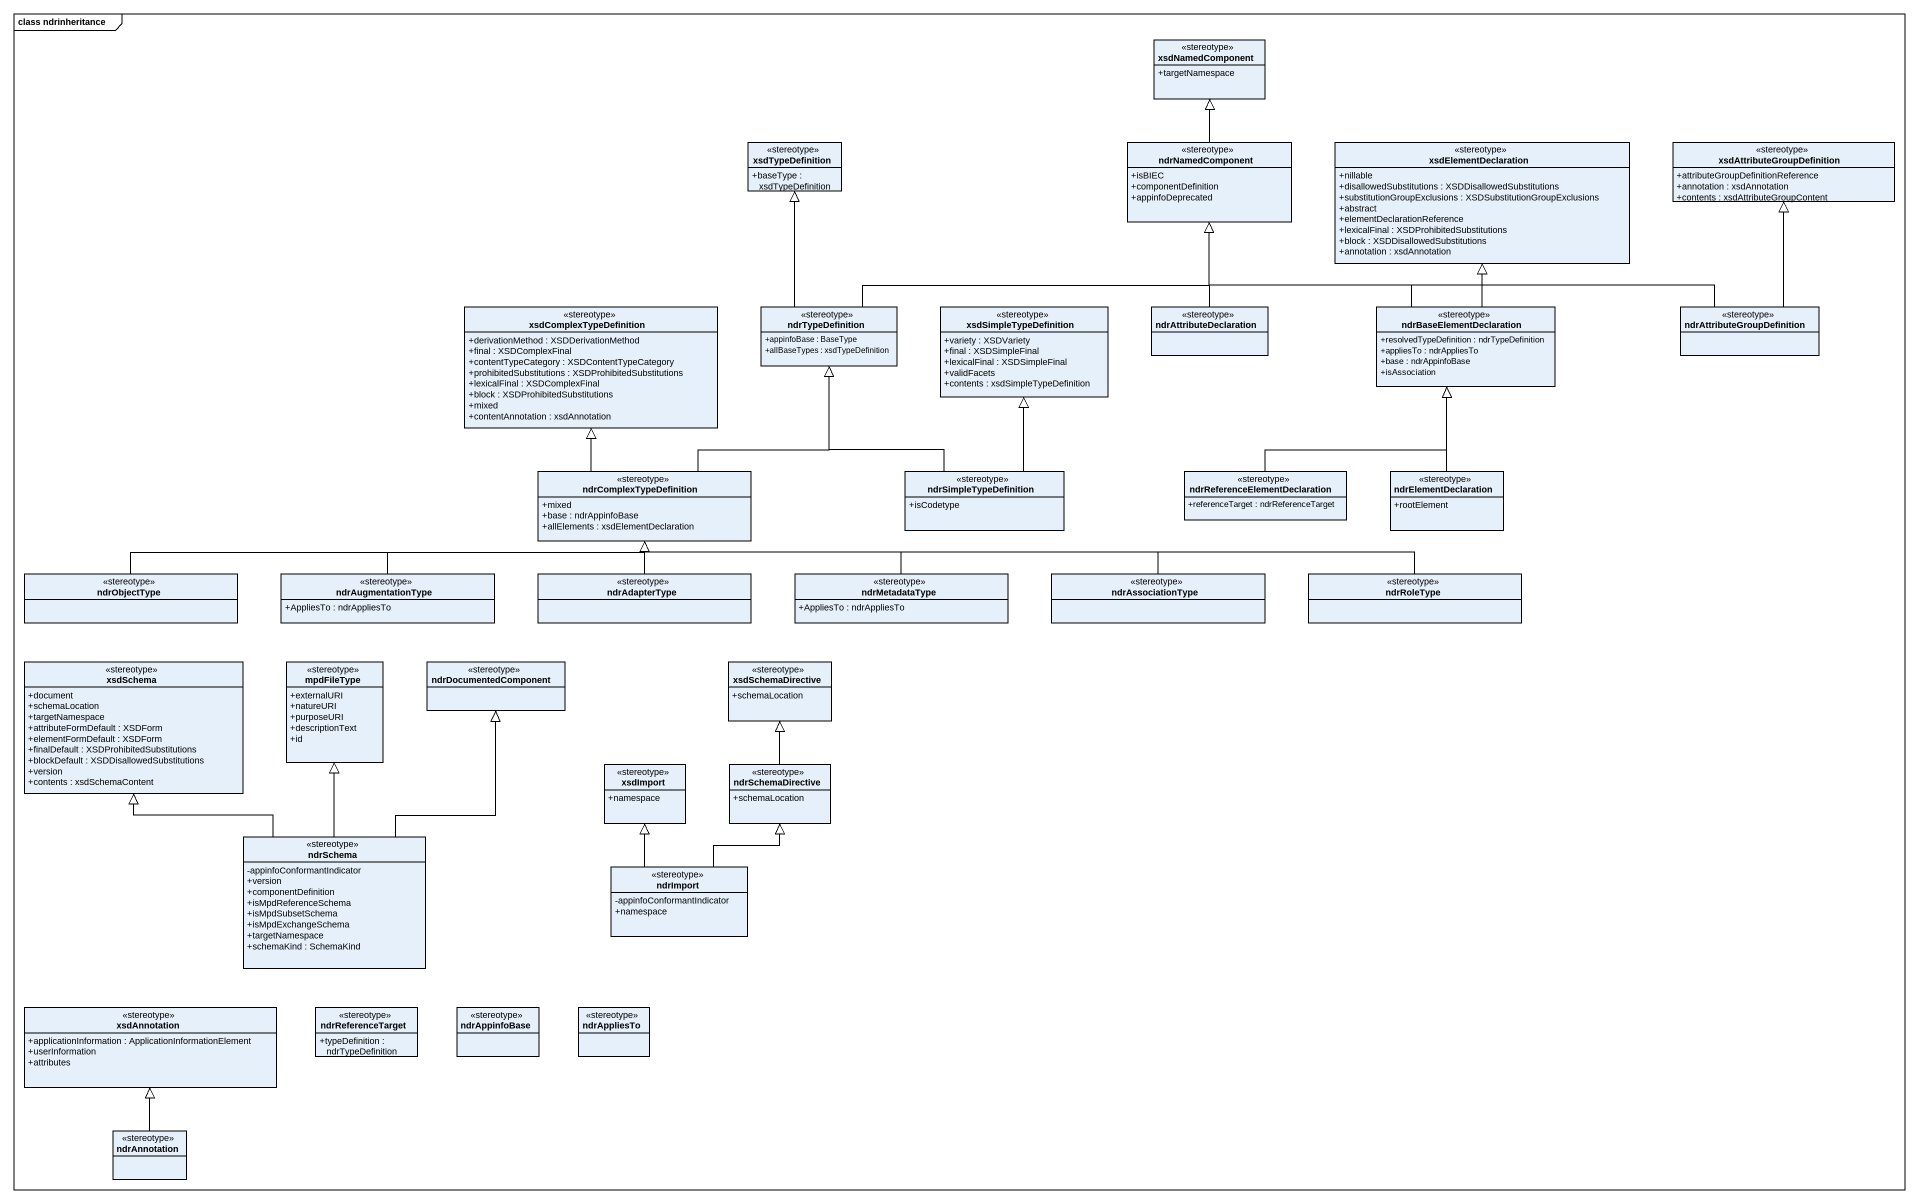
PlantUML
@startuml
mainframe class ndrinheritance
hide circle
hide empty members
skinparam classAttributeIconSize 0
class xsdNamedComponent <<stereotype>> {
  +targetNamespace
}
class xsdTypeDefinition <<stereotype>> {
  +baseType : xsdTypeDefinition
}
class ndrNamedComponent <<stereotype>> {
  +isBIEC
  +componentDefinition
  +appinfoDeprecated
}
class xsdElementDeclaration <<stereotype>> {
  +nillable
  +disallowedSubstitutions : XSDDisallowedSubstitutions
  +substitutionGroupExclusions : XSDSubstitutionGroupExclusions
  +abstract
  +elementDeclarationReference
  +lexicalFinal : XSDProhibitedSubstitutions
  +block : XSDDisallowedSubstitutions
  +annotation : xsdAnnotation
}
class xsdAttributeGroupDefinition <<stereotype>> {
  +attributeGroupDefinitionReference
  +annotation : xsdAnnotation
  +contents : xsdAttributeGroupContent
}
class xsdComplexTypeDefinition <<stereotype>> {
  +derivationMethod : XSDDerivationMethod
  +final : XSDComplexFinal
  +contentTypeCategory : XSDContentTypeCategory
  +prohibitedSubstitutions : XSDProhibitedSubstitutions
  +lexicalFinal : XSDComplexFinal
  +block : XSDProhibitedSubstitutions
  +mixed
  +contentAnnotation : xsdAnnotation
}
class ndrTypeDefinition <<stereotype>> {
  +appinfoBase : BaseType
  +allBaseTypes : xsdTypeDefinition
}
class xsdSimpleTypeDefinition <<stereotype>> {
  +variety : XSDVariety
  +final : XSDSimpleFinal
  +lexicalFinal : XSDSimpleFinal
  +validFacets
  +contents : xsdSimpleTypeDefinition
}
class ndrAttributeDeclaration <<stereotype>>
class ndrBaseElementDeclaration <<stereotype>> {
  +resolvedTypeDefinition : ndrTypeDefinition
  +appliesTo : ndrAppliesTo
  +base : ndrAppinfoBase
  +isAssociation
}
class ndrAttributeGroupDefinition <<stereotype>>
class ndrComplexTypeDefinition <<stereotype>> {
  +mixed
  +base : ndrAppinfoBase
  +allElements : xsdElementDeclaration
}
class ndrSimpleTypeDefinition <<stereotype>> {
  +isCodetype
}
class "ndrReferenceElementDeclaration" as ndrReferenceElementDeclarati <<stereotype>> {
  +referenceTarget : ndrReferenceTarget
}
class ndrElementDeclaration <<stereotype>> {
  +rootElement
}
class ndrObjectType <<stereotype>>
class ndrAugmentationType <<stereotype>> {
  +AppliesTo : ndrAppliesTo
}
class ndrAdapterType <<stereotype>>
class ndrMetadataType <<stereotype>> {
  +AppliesTo : ndrAppliesTo
}
class ndrAssociationType <<stereotype>>
class ndrRoleType <<stereotype>>
class xsdSchema <<stereotype>> {
  +document
  +schemaLocation
  +targetNamespace
  +attributeFormDefault : XSDForm
  +elementFormDefault : XSDForm
  +finalDefault : XSDProhibitedSubstitutions
  +blockDefault : XSDDisallowedSubstitutions
  +version
  +contents : xsdSchemaContent
}
class mpdFileType <<stereotype>> {
  +externalURI
  +natureURI
  +purposeURI
  +descriptionText
  +id
}
class ndrDocumentedComponent <<stereotype>>
class xsdSchemaDirective <<stereotype>> {
  +schemaLocation
}
class xsdImport <<stereotype>> {
  +namespace
}
class ndrSchemaDirective <<stereotype>> {
  +schemaLocation
}
class ndrSchema <<stereotype>> {
  -appinfoConformantIndicator
  +version
  +componentDefinition
  +isMpdReferenceSchema
  +isMpdSubsetSchema
  +isMpdExchangeSchema
  +targetNamespace
  +schemaKind : SchemaKind
}
class ndrImport <<stereotype>> {
  -appinfoConformantIndicator
  +namespace
}
class xsdAnnotation <<stereotype>> {
  +applicationInformation : ApplicationInformationElement
  +userInformation
  +attributes
}
class ndrReferenceTarget <<stereotype>> {
  +typeDefinition : ndrTypeDefinition
}
class ndrAppinfoBase <<stereotype>>
class ndrAppliesTo <<stereotype>>
class ndrAnnotation <<stereotype>>
ndrNamedComponent -up-|> xsdNamedComponent
ndrTypeDefinition -up-|> xsdTypeDefinition
ndrTypeDefinition -right-|> ndrNamedComponent
ndrAttributeDeclaration -up-|> ndrNamedComponent
ndrBaseElementDeclaration -up-|> ndrNamedComponent
ndrBaseElementDeclaration -up-|> xsdElementDeclaration
ndrAttributeGroupDefinition -left-|> ndrNamedComponent
ndrAttributeGroupDefinition -up-|> xsdAttributeGroupDefinition
ndrComplexTypeDefinition -up-|> xsdComplexTypeDefinition
ndrComplexTypeDefinition -up-|> ndrTypeDefinition
ndrSimpleTypeDefinition -up-|> ndrTypeDefinition
ndrSimpleTypeDefinition -up-|> xsdSimpleTypeDefinition
ndrReferenceElementDeclarati -up-|> ndrBaseElementDeclaration
ndrElementDeclaration -up-|> ndrBaseElementDeclaration
ndrObjectType -right-|> ndrComplexTypeDefinition
ndrAugmentationType -right-|> ndrComplexTypeDefinition
ndrAdapterType -up-|> ndrComplexTypeDefinition
ndrMetadataType -left-|> ndrComplexTypeDefinition
ndrAssociationType -left-|> ndrComplexTypeDefinition
ndrRoleType -left-|> ndrComplexTypeDefinition
ndrSchemaDirective -up-|> xsdSchemaDirective
ndrSchema -up-|> xsdSchema
ndrSchema -up-|> mpdFileType
ndrSchema -up-|> ndrDocumentedComponent
ndrImport -up-|> xsdImport
ndrImport -up-|> ndrSchemaDirective
ndrAnnotation -up-|> xsdAnnotation
@enduml
